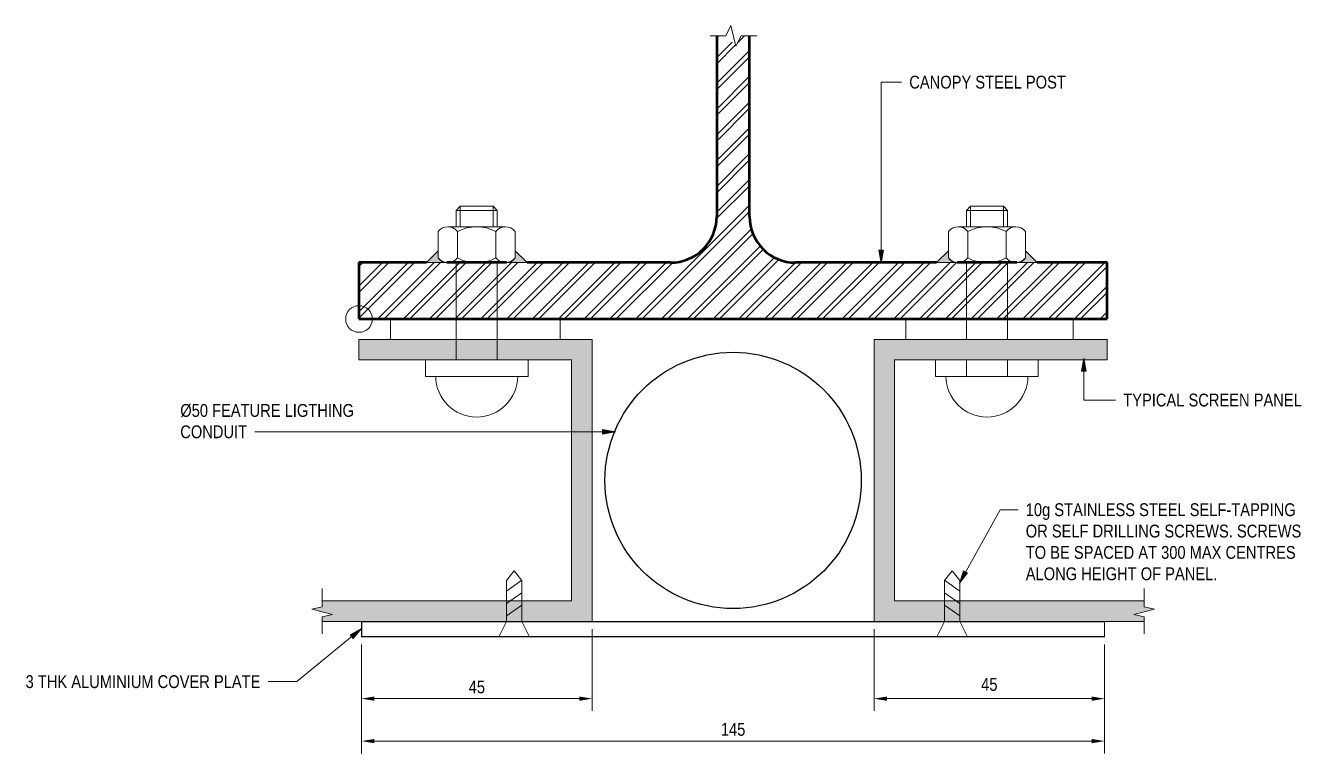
# Model space of a CAD drawing. Header units: metres. Extents: x 10.376 to 11.023, y 2.657 to 3.284.
# Drawn here: x 10.6164 to 10.8661, y 3.1414 to 3.2834 of the extents above; entities that cross this region are included whole.
import ezdxf

# ---------------------------------------------------------------- set-up
doc = ezdxf.new("R2010")
doc.units = ezdxf.units.M
doc.layers.get('Defpoints').update_dxf_attribs({"color": 41})
for name, color, linetype, lineweight in [('A-ANNO-DIMS', 7, 'Continuous', 9), ('A-ANNO-NOTE', 7, 'Continuous', 13), ('A-DETL', 7, 'Continuous', 13), ('A-DETL-GENF', 7, 'Continuous', 9), ('A-DETL-THIN', 7, 'Continuous', 9), ('G-ANNO-TEXT', 7, 'Continuous', 9)]:
    doc.layers.add(name, color=color, linetype=linetype, lineweight=lineweight)
doc.styles.add('Arial Narrow', font='ARIALN.TTF', dxfattribs={"height": 0.0025})
doc.dimstyles.new('Dimension_Standard_O__mm__1', dxfattribs={"dimscale": 0.3048, "dimtxt": 0.002558577434045649, "dimasz": 0.008202099737532808, "dimexe": 0.007874015748031494, "dimexo": 0.004921259842519685, "dimgap": 0.004921259842519685, "dimtad": 1, "dimdec": 0, "dimlfac": 1000, "dimzin": 0, "dimdsep": 46, "dimtxsty": 'Arial Narrow', "dimsah": 1, "dimcen": 0.09, "dimaunit": 1, "dimadec": 4, "dimazin": 0, "dimtfac": 1, "dimtdec": 4, "dimtix": 1, "dimtmove": 0, "dimatfit": 3, "dimfxl": 1, "dimtvp": 1, "dimtfill": 1, "dimtolj": 1, "dimtzin": 0, "dimlwd": 18, "dimlwe": 18, "dimarcsym": 2})
doc.dimstyles.new('Dimension_Standard_T__mm_', dxfattribs={"dimscale": 0.3048, "dimtxt": 0.002558577434045649, "dimasz": 0.008202099737532808, "dimexe": 0.007874015748031494, "dimexo": 0.004921259842519685, "dimgap": 0.003280839895013123, "dimtad": 1, "dimdec": 0, "dimlfac": 1000, "dimzin": 0, "dimdsep": 46, "dimtxsty": 'Arial Narrow', "dimsah": 1, "dimcen": 0.09, "dimaunit": 1, "dimadec": 4, "dimazin": 0, "dimtfac": 1, "dimtdec": 4, "dimtix": 1, "dimtmove": 0, "dimatfit": 3, "dimfxl": 1, "dimtvp": 1, "dimtolj": 1, "dimtzin": 0, "dimlwd": 18, "dimlwe": 18, "dimarcsym": 2})

# ---------------------------------------------------------------- blocks, each defined once
blk = doc.blocks.new('BreakLine - BreakLine-6985422-2873235 - DETAIL E')
at = {"layer": 'A-DETL-GENF', "lineweight": 13}
for p, q in [((0, 0), (0.002053651109815217, 0)), ((0.00505365110981451, 0), (0.00710730221962998, 0))]:
    blk.add_line(p, q, dxfattribs=at)
blk = doc.blocks.new('DIMBLOCK3-2873235 - DETAIL E')
at = {"layer": 'A-ANNO-DIMS', "color": 0, "lineweight": 18, "transparency": 16777216}
for p, q in [((10.68197074216244, 3.162628189625213), (10.68197074216244, 3.141359692042163)), ((10.82697074216244, 3.162628189625213), (10.82697074216244, 3.141359692042163)), ((10.68447074216244, 3.143759692042163), (10.82447074216244, 3.143759692042163))]:
    blk.add_line(p, q, dxfattribs=at)
at = {"layer": 'A-ANNO-DIMS', "color": 0, "transparency": 16777216}
for points in [[(10.68447074216244, 3.14417635870883), (10.68447074216244, 3.143343025375496), (10.68197074216244, 3.143759692042163)], [(10.82447074216244, 3.14417635870883), (10.82447074216244, 3.143343025375496), (10.82697074216244, 3.143759692042163)]]:
    blk.add_solid(points, dxfattribs=at)
at = {"layer": 'Defpoints', "color": 0, "transparency": 16777216}
for p in [(10.68197074216244, 3.164128189625213), (10.82697074216244, 3.164128189625213), (10.82697074216244, 3.143759692042163)]:
    blk.add_point(p, dxfattribs=at)
at = {"layer": 'A-ANNO-DIMS', "color": 0, "lineweight": 18, "transparency": 16777216, "insert": (10.75447074216244, 3.146036124511467), "char_height": 0.0025, "width": 0.005701972567301731, "attachment_point": 5, "style": 'Arial Narrow'}
blk.add_mtext('\\A1;145', dxfattribs=at)
blk = doc.blocks.new('DIMBLOCK4-2873235 - DETAIL E')
at = {"layer": 'A-ANNO-DIMS', "color": 0, "lineweight": 18, "transparency": 16777216}
for p, q in [((10.72697074216244, 3.165628189625213), (10.72697074216244, 3.149645181418897)), ((10.68197074216244, 3.162628189625213), (10.68197074216244, 3.149645181418897)), ((10.68447074216244, 3.152045181418897), (10.72447074216245, 3.152045181418897))]:
    blk.add_line(p, q, dxfattribs=at)
at = {"layer": 'A-ANNO-DIMS', "color": 0, "transparency": 16777216}
for points in [[(10.68447074216244, 3.152461848085564), (10.68447074216244, 3.151628514752231), (10.68197074216244, 3.152045181418897)], [(10.72447074216245, 3.152461848085564), (10.72447074216245, 3.151628514752231), (10.72697074216244, 3.152045181418897)]]:
    blk.add_solid(points, dxfattribs=at)
at = {"layer": 'Defpoints', "color": 0, "transparency": 16777216}
for p in [(10.72697074216244, 3.167128189625213), (10.68197074216244, 3.164128189625213), (10.72697074216244, 3.152045181418897)]:
    blk.add_point(p, dxfattribs=at)
at = {"layer": 'A-ANNO-DIMS', "color": 0, "lineweight": 18, "transparency": 16777216, "insert": (10.70447074216244, 3.154316497926401), "char_height": 0.0025, "width": 0.003801315044867821, "attachment_point": 5, "style": 'Arial Narrow'}
blk.add_mtext('\\A1;45', dxfattribs=at)
blk = doc.blocks.new('DIMBLOCK5-2873235 - DETAIL E')
at = {"layer": 'A-ANNO-DIMS', "color": 0, "lineweight": 18, "transparency": 16777216}
for p, q in [((10.78197074216244, 3.165628189625213), (10.78197074216244, 3.149645181418897)), ((10.82697074216244, 3.162628189625213), (10.82697074216244, 3.149645181418897)), ((10.78447074216244, 3.152045181418897), (10.82447074216244, 3.152045181418897))]:
    blk.add_line(p, q, dxfattribs=at)
at = {"layer": 'A-ANNO-DIMS', "color": 0, "transparency": 16777216}
for points in [[(10.78447074216244, 3.152461848085564), (10.78447074216244, 3.151628514752231), (10.78197074216244, 3.152045181418897)], [(10.82447074216244, 3.152461848085564), (10.82447074216244, 3.151628514752231), (10.82697074216244, 3.152045181418897)]]:
    blk.add_solid(points, dxfattribs=at)
at = {"layer": 'Defpoints', "color": 0, "transparency": 16777216}
for p in [(10.78197074216244, 3.167128189625213), (10.82697074216244, 3.164128189625213), (10.82697074216244, 3.152045181418897)]:
    blk.add_point(p, dxfattribs=at)
at = {"layer": 'A-ANNO-DIMS', "color": 0, "lineweight": 18, "transparency": 16777216, "insert": (10.80447074216244, 3.154816497926401), "char_height": 0.0025, "width": 0.003801315044867821, "attachment_point": 5, "style": 'Arial Narrow', "bg_fill": 3, "box_fill_scale": 1.1, "bg_fill_color": 256, "bg_fill_true_color": 13158600, "bg_fill_transparency": 0}
blk.add_mtext('\\A1;45', dxfattribs=at)

msp = doc.modelspace()

# ---------------------------------------------------------------- hatches: boundary and pattern name
at = {"layer": 'A-DETL-GENF'}
h = msp.add_hatch(dxfattribs=at)
h.set_pattern_fill('FP_1', color=256, style=0, pattern_type=2)
h.set_pattern_definition([(45, (0.2947649165826187, 0), (-0.00251730014102411, 0.00251730014102411), []), (45, (0.2947649165826187, 0.00381), (-0.00251730014102411, 0.00251730014102411), [])])
h.paths.add_polyline_path([(10.82747074216246, 3.226128189625216), (10.82747074216246, 3.237128189625216), (10.76667074216246, 3.237128189625216), (10.76548621360802, 3.237207468877023), (10.76434137075653, 3.237434857188614), (10.76322696831105, 3.237814184087386), (10.76217074216246, 3.238333960991156), (10.7611924890852, 3.238988791216087), (10.76030678113178, 3.239764228594537), (10.75953134375333, 3.240649936547957), (10.7588765135284, 3.241628189625215), (10.75835673662463, 3.242684415773801), (10.75797740972586, 3.243798818219293), (10.75775002141427, 3.244943661070773), (10.75767074216246, 3.246128189625216), (10.75767074216246, 3.281379674915885), (10.75602993161128, 3.281379674915885), (10.75502993161128, 3.279379674915889), (10.75302993161128, 3.281379674915885), (10.75127074216246, 3.281379674915885), (10.75127074216246, 3.246128189625216), (10.75119146291065, 3.244943661070773), (10.75096407459906, 3.243798818219293), (10.75058474770029, 3.242684415773801), (10.75006497079652, 3.241628189625215), (10.74941014057159, 3.240649936547957), (10.74863470319314, 3.239764228594537), (10.74774899523972, 3.238988791216087), (10.74677074216246, 3.238333960991156), (10.74571451601387, 3.237814184087386), (10.74460011356838, 3.237434857188614), (10.7434552707169, 3.237207468877023), (10.74227074216246, 3.237128189625216), (10.68147074216246, 3.237128189625217), (10.68147074216246, 3.226128189625218), (10.81383096419244, 3.226128189625216)])
for points in [[(10.69461456126939, 3.237128189625216), (10.69861456126939, 3.237128189625216), (10.69812058888207, 3.237190151627504), (10.69765722401295, 3.237372198344645), (10.6972531776771, 3.237663049797531), (10.69693348539452, 3.238044684247775), (10.69693348539452, 3.239447113750348)], [(10.71426351548725, 3.237128189625216), (10.71194459136211, 3.239447113750348), (10.71194459136211, 3.238044684247775), (10.71162489907953, 3.237663049797531), (10.71122085274368, 3.237372198344645), (10.71075748787456, 3.237190151627504), (10.71026351548725, 3.237128189625216)], [(10.79418200997458, 3.237128189625216), (10.79818200997458, 3.237128189625216), (10.79768803758726, 3.237190151627504), (10.79722467271814, 3.237372198344645), (10.7968206263823, 3.237663049797531), (10.79650093409971, 3.238044684247775), (10.79650093409971, 3.239447113750348)], [(10.81383096419244, 3.237128189625216), (10.81151204006731, 3.239447113750348), (10.81151204006731, 3.238044684247775), (10.81119234778472, 3.237663049797531), (10.81078830144888, 3.237372198344645), (10.81032493657976, 3.237190151627504), (10.80983096419244, 3.237128189625216)]]:
    msp.add_hatch(color=256, dxfattribs=at).paths.add_polyline_path(points)
at = {"layer": 'A-DETL-GENF', "true_color": 0xc0c0c0}
for points in [[(10.67427199107427, 3.167128189625217), (10.72697074216246, 3.167128189625217), (10.72697074216246, 3.222128189625217), (10.68147074216246, 3.222128189625217), (10.68147074216246, 3.218128189625216), (10.72297074216246, 3.218128189625216), (10.72297074216246, 3.171128189625217), (10.67427199107427, 3.171128189625217), (10.67427199107427, 3.16998156900565), (10.67227199107427, 3.16948156900565), (10.67627199107426, 3.16848156900565), (10.67427199107427, 3.16798156900565)], [(10.83466949325065, 3.167128189625217), (10.83466949325065, 3.16798156900565), (10.83266949325065, 3.16848156900565), (10.83666949325065, 3.16948156900565), (10.83466949325065, 3.16998156900565), (10.83466949325065, 3.171128189625217), (10.78597074216246, 3.171128189625217), (10.78597074216246, 3.218128189625216), (10.82747074216246, 3.218128189625216), (10.82747074216246, 3.222128189625217), (10.78197074216246, 3.222128189625217), (10.78197074216246, 3.167128189625217)]]:
    msp.add_hatch(color=9, dxfattribs=at).paths.add_polyline_path(points)
at = {"layer": 'G-ANNO-TEXT'}
for points in [[(10.78336047984437, 3.237027561162132), (10.78380129729614, 3.239527561162132), (10.7829196623926, 3.239527561162132)], [(10.82290503899608, 3.218453497163451), (10.82246422154431, 3.215953497163451), (10.82334585644785, 3.215953497163451)], [(10.73151384820989, 3.204118244528512), (10.72901384820989, 3.204559061980283), (10.72901384820989, 3.203677427076741)], [(10.79861925893006, 3.17459924088371), (10.80021786880745, 3.176571236442959), (10.79944699863155, 3.176999067338345)], [(10.68198005901989, 3.165727031843891), (10.67976683448517, 3.16448366657788), (10.68032556422296, 3.163801683305904)]]:
    msp.add_hatch(color=256, dxfattribs=at).paths.add_polyline_path(points)

# ---------------------------------------------------------------- linework, layer by layer
at = {"layer": 'A-ANNO-NOTE'}
for p, q in [((10.75302993161126, 3.281379674915885), (10.75402993161126, 3.283379674915885)), ((10.75402993161126, 3.283379674915885), (10.75502993161126, 3.279379674915885)), ((10.75097628050145, 3.281379674915883), (10.74997628050145, 3.281379674915883)), ((10.75602993161126, 3.281379674915885), (10.75502993161126, 3.279379674915885)), ((10.75808358272108, 3.281379674915883), (10.75908358272108, 3.281379674915883))]:
    msp.add_line(p, q, dxfattribs=at)
at = {"layer": 'A-DETL', "lineweight": 50}
for p, q in [((10.75127074216245, 3.281379674915881), (10.75127074216245, 3.246128189625212)), ((10.75767074216245, 3.246128189625212), (10.75767074216245, 3.281379674915881)), ((10.69461456126937, 3.237128189625213), (10.68147074216245, 3.237128189625213)), ((10.68147074216245, 3.237128189625213), (10.68147074216245, 3.226128189625213)), ((10.71026351548723, 3.237128189625213), (10.69861456126937, 3.237128189625213)), ((10.74227074216245, 3.237128189625212), (10.71426351548723, 3.237128189625212)), ((10.79418200997457, 3.237128189625213), (10.76667074216245, 3.237128189625213)), ((10.80983096419243, 3.237128189625212), (10.79818200997456, 3.237128189625212)), ((10.82747074216245, 3.237128189625212), (10.81383096419243, 3.237128189625212)), ((10.82747074216245, 3.226128189625213), (10.82747074216245, 3.237128189625212)), ((10.68147074216245, 3.226128189625213), (10.82747074216245, 3.226128189625213))]:
    msp.add_line(p, q, dxfattribs=at)
at = {"layer": 'A-DETL', "lineweight": 9}
for p, q in [((10.69693348539451, 3.239447113750344), (10.69461456126937, 3.237128189625212)), ((10.69693348539451, 3.238044684247771), (10.69693348539451, 3.239447113750344)), ((10.71426351548723, 3.237128189625212), (10.7119445913621, 3.239447113750344)), ((10.7119445913621, 3.239447113750344), (10.7119445913621, 3.238044684247771)), ((10.7965009340997, 3.239447113750344), (10.79418200997457, 3.237128189625212)), ((10.7965009340997, 3.238044684247771), (10.7965009340997, 3.239447113750344)), ((10.81383096419243, 3.237128189625212), (10.81151204006729, 3.239447113750344)), ((10.81151204006729, 3.239447113750344), (10.81151204006729, 3.238044684247771)), ((10.69353691788068, 3.237128189625213), (10.69461456126937, 3.237128189625213)), ((10.69461456126937, 3.237128189625212), (10.69861456126938, 3.237128189625212)), ((10.69861456126937, 3.237128189625213), (10.71026351548723, 3.237128189625212)), ((10.70043841798902, 3.237128189625213), (10.70043841798902, 3.218128189625212)), ((10.70843903786264, 3.237128189625212), (10.70843903786264, 3.218128189625212)), ((10.71026351548723, 3.237128189625212), (10.71426351548723, 3.237128189625212)), ((10.71426351548723, 3.237128189625212), (10.71534115784459, 3.237128189625212)), ((10.79418200997457, 3.237128189625212), (10.79818200997457, 3.237128189625212)), ((10.80000586669422, 3.237128189625213), (10.80000586669422, 3.222128189625213)), ((10.80800648656783, 3.237128189625212), (10.80800648656783, 3.222128189625213)), ((10.80983096419243, 3.237128189625212), (10.81383096419243, 3.237128189625212)), ((10.68761361430777, 3.226128189625213), (10.68761361430777, 3.222128189625213)), ((10.72074590756511, 3.226128189625214), (10.6881101940758, 3.226128189625214)), ((10.72074590756511, 3.222128189625213), (10.72074590756511, 3.226128189625214)), ((10.78819557675977, 3.226128189625214), (10.82083129024909, 3.226128189625214)), ((10.78819557675977, 3.222128189625213), (10.78819557675977, 3.226128189625214)), ((10.82083129024909, 3.226128189625214), (10.82083129024909, 3.222128189625213)), ((10.72697074216244, 3.222128189625213), (10.68147074216245, 3.222128189625213)), ((10.68147074216245, 3.222128189625213), (10.68147074216245, 3.218128189625212)), ((10.72697074216244, 3.167128189625213), (10.72697074216244, 3.222128189625213)), ((10.82747074216244, 3.222128189625213), (10.78197074216244, 3.222128189625213)), ((10.78197074216244, 3.222128189625213), (10.78197074216244, 3.167128189625213)), ((10.82747074216244, 3.218128189625212), (10.82747074216244, 3.222128189625213)), ((10.68147074216245, 3.218128189625212), (10.72297074216244, 3.218128189625212)), ((10.69446686022127, 3.218128189625212), (10.69446686022127, 3.214917610547053)), ((10.71446686022127, 3.218128189625212), (10.69446686022127, 3.218128189625212)), ((10.71446686022127, 3.214917610547053), (10.71446686022127, 3.218128189625212)), ((10.72297074216244, 3.218128189625212), (10.72297074216244, 3.171128189625213)), ((10.78597074216245, 3.171128189625213), (10.78597074216245, 3.218128189625212)), ((10.78597074216245, 3.218128189625212), (10.82747074216244, 3.218128189625212)), ((10.79397804433559, 3.214917610547053), (10.79397804433559, 3.218128189625212)), ((10.80000586669422, 3.218128189625212), (10.80000586669422, 3.214917610547053)), ((10.80800648656783, 3.218128189625212), (10.80800648656783, 3.214917610547053)), ((10.81397804433559, 3.218128189625212), (10.81397804433559, 3.214917610547053)), ((10.69446686022127, 3.214917610547053), (10.71446686022127, 3.214917610547053)), ((10.7124386350168, 3.214927019933081), (10.69643944173981, 3.214918895987039)), ((10.81397804433559, 3.214917610547053), (10.79397804433559, 3.214917610547053)), ((10.67427199107425, 3.169981569005647), (10.67227199107425, 3.169481569005646)), ((10.67227199107425, 3.169481569005646), (10.67627199107425, 3.168481569005646)), ((10.72297074216244, 3.171128189625213), (10.67427199107425, 3.171128189625213)), ((10.67427199107425, 3.171128189625213), (10.67427199107425, 3.169981569005647)), ((10.83466949325064, 3.171128189625213), (10.78597074216245, 3.171128189625213)), ((10.83266949325064, 3.168481569005646), (10.83666949325064, 3.169481569005646)), ((10.83466949325064, 3.169981569005647), (10.83466949325064, 3.171128189625213)), ((10.83666949325064, 3.169481569005646), (10.83466949325064, 3.169981569005647)), ((10.67627199107425, 3.168481569005646), (10.67427199107425, 3.167981569005646)), ((10.67427199107425, 3.167981569005646), (10.67427199107425, 3.167128189625213)), ((10.67427199107425, 3.167128189625213), (10.72697074216244, 3.167128189625213)), ((10.78197074216244, 3.167128189625213), (10.83466949325064, 3.167128189625213)), ((10.83466949325064, 3.167981569005646), (10.83266949325064, 3.168481569005646)), ((10.83466949325064, 3.167128189625213), (10.83466949325064, 3.167981569005646))]:
    msp.add_line(p, q, dxfattribs=at)
at = {"layer": 'A-DETL', "lineweight": 25}
for p, q in [((10.68147074216245, 3.226128189625213), (10.72947074216244, 3.226128189625213)), ((10.68197074216244, 3.167128189625213), (10.82697074216244, 3.167128189625212)), ((10.68197074216244, 3.167128189625213), (10.68197074216244, 3.164128189625213)), ((10.82697074216244, 3.164128189625213), (10.68197074216244, 3.164128189625213))]:
    msp.add_line(p, q, dxfattribs=at)
at = {"layer": 'A-DETL', "lineweight": 18}
for p, q in [((10.7117451259326, 3.177003189625212), (10.7102451259326, 3.175128189625212)), ((10.7117451259326, 3.177003189625212), (10.7132451259326, 3.175128189625212)), ((10.79719635839229, 3.177003189625212), (10.79569635839229, 3.175128189625212)), ((10.79719635839229, 3.177003189625212), (10.79869635839229, 3.175128189625212)), ((10.7132451259326, 3.175145282589097), (10.7102451259326, 3.173044659974468)), ((10.7102451259326, 3.175128189625212), (10.7102451259326, 3.167128189625212)), ((10.7132451259326, 3.175128189625212), (10.7132451259326, 3.167128189625212)), ((10.79569635839229, 3.175145282589097), (10.79869635839229, 3.173044659974468)), ((10.79569635839229, 3.175128189625212), (10.79569635839229, 3.167128189625212)), ((10.79869635839229, 3.175128189625212), (10.79869635839229, 3.167128189625212)), ((10.67427199107425, 3.169981569005647), (10.67427199107425, 3.173514206196151)), ((10.7132451259326, 3.172714341082671), (10.7102451259326, 3.170613718468042)), ((10.79569635839229, 3.172714341082671), (10.79869635839229, 3.170613718468042)), ((10.83466949325064, 3.169981569005647), (10.83466949325064, 3.173514206196151)), ((10.67227199107425, 3.169481569005646), (10.67427199107425, 3.169981569005647)), ((10.67627199107425, 3.168481569005646), (10.67227199107425, 3.169481569005646)), ((10.7132451259326, 3.170283399576245), (10.7102451259326, 3.168182776961616)), ((10.79569635839229, 3.170283399576245), (10.79869635839229, 3.168182776961616)), ((10.83266949325064, 3.168481569005646), (10.83666949325064, 3.169481569005646)), ((10.83666949325064, 3.169481569005646), (10.83466949325064, 3.169981569005647)), ((10.67427199107425, 3.167981569005646), (10.67627199107425, 3.168481569005646)), ((10.67427199107425, 3.164683160691662), (10.67427199107425, 3.167981569005646)), ((10.7102451259326, 3.167128189625212), (10.7087451259326, 3.164128189625213)), ((10.7132451259326, 3.167128189625212), (10.7147451259326, 3.164128189625213)), ((10.79569635839229, 3.167128189625212), (10.79419635839229, 3.164128189625213)), ((10.79869635839229, 3.167128189625212), (10.80019635839229, 3.164128189625213)), ((10.82697074216244, 3.167128189625212), (10.82697074216244, 3.164128189625213)), ((10.83466949325064, 3.167981569005646), (10.83266949325064, 3.168481569005646)), ((10.83466949325064, 3.164683160691662), (10.83466949325064, 3.167981569005646)), ((10.7152451259326, 3.164128189625213), (10.7082451259326, 3.164128189625213)), ((10.79369635839229, 3.164128189625213), (10.80069635839229, 3.164128189625213))]:
    msp.add_line(p, q, dxfattribs=at)
at = {"layer": 'A-DETL'}
msp.add_circle((10.68147074216245, 3.226128189625213), 0.002593059771509587, dxfattribs=at)
at = {"layer": 'A-DETL', "lineweight": 25}
msp.add_circle((10.75447074216244, 3.194628189625213), 0.02500000000000036, dxfattribs=at)
at = {"layer": 'A-DETL', "lineweight": 50}
for centre, radius, start, end in [((10.74227074216245, 3.246128189625212), 0.00900000000000012, 269.9999999999982, 359.9999999999982), ((10.76667074216245, 3.246128189625212), 0.009000000000000341, 180.0000000000025, 269.9999999999996)]:
    msp.add_arc(centre, radius, start, end, dxfattribs=at)
at = {"layer": 'A-DETL', "lineweight": 9}
for centre, radius, start, end in [((10.69861456126937, 3.239128189625209), 0.001999999999997337, 212.8030318480014, 270.0000000000569), ((10.71026351548724, 3.239128189625209), 0.001999999999996655, 269.9999999998979, 327.1969681519747), ((10.79818200997456, 3.239128189625209), 0.001999999999997337, 212.803031848029, 270.0000000000569), ((10.80983096419243, 3.239128189625209), 0.001999999999996655, 269.9999999999487, 327.1969681519747), ((10.70443899763889, 3.215003189625213), 0.008000000000000142, 180.6037198847939, 359.4544665216283), ((10.80400590691796, 3.215003189625213), 0.007999999999999745, 180.6129266894734, 359.3870733105261)]:
    msp.add_arc(centre, radius, start, end, dxfattribs=at)
at = {"layer": 'A-DETL-THIN'}
for p, q in [((10.70123903786264, 3.248128189625212), (10.70043903786264, 3.24732818962521)), ((10.70043903786264, 3.24732818962521), (10.70043903786264, 3.244128189625212)), ((10.70843903786264, 3.247328189625212), (10.70043903786264, 3.247328189625212)), ((10.70123903786264, 3.244128189625212), (10.70123903786264, 3.248128189625212)), ((10.70763903786264, 3.248128189625212), (10.70123903786264, 3.248128189625212)), ((10.70763903786264, 3.244128189625212), (10.70763903786264, 3.248128189625212)), ((10.70843903786264, 3.247328189625212), (10.70763903786264, 3.248128189625214)), ((10.70843903786264, 3.244128189625212), (10.70843903786264, 3.247328189625212)), ((10.80080648656783, 3.248128189625212), (10.80000648656783, 3.24732818962521)), ((10.80000648656783, 3.24732818962521), (10.80000648656783, 3.244128189625212)), ((10.80800648656783, 3.247328189625212), (10.80000648656783, 3.247328189625212)), ((10.80080648656783, 3.244128189625212), (10.80080648656783, 3.248128189625212)), ((10.80720648656783, 3.248128189625212), (10.80080648656783, 3.248128189625212)), ((10.80720648656783, 3.244128189625212), (10.80720648656783, 3.248128189625212)), ((10.80800648656783, 3.247328189625212), (10.80720648656783, 3.248128189625214)), ((10.80800648656783, 3.244128189625212), (10.80800648656783, 3.247328189625212)), ((10.71006820298724, 3.244128189625212), (10.69880987273804, 3.244128189625212)), ((10.80963565169243, 3.244128189625212), (10.79837732144323, 3.244128189625212)), ((10.69693348436317, 3.239447113750344), (10.69693348436317, 3.243224574156897)), ((10.7006862611129, 3.243224574156897), (10.7006862611129, 3.238031805093527)), ((10.70819181461237, 3.243224574156898), (10.70819181461237, 3.238031805093526)), ((10.7119445913621, 3.243224574156898), (10.7119445913621, 3.239447113750344)), ((10.79650093306836, 3.239447113750344), (10.79650093306836, 3.243224574156897)), ((10.8002537098181, 3.243224574156897), (10.8002537098181, 3.238031805093527)), ((10.80775926331756, 3.243224574156898), (10.80775926331756, 3.238031805093526)), ((10.81151204006729, 3.243224574156898), (10.81151204006729, 3.239447113750344)), ((10.69880987273804, 3.237128189625212), (10.71006820298724, 3.237128189625212)), ((10.79837732144323, 3.237128189625212), (10.80963565169243, 3.237128189625212))]:
    msp.add_line(p, q, dxfattribs=at)
for centre, radius, start, end in [((10.69880987273804, 3.241728189625212), 0.002400000000000138, 38.57170360773066, 141.4282963922429), ((10.70443903786264, 3.235883612827684), 0.008244576797528793, 62.92340339906685, 117.0765966009222), ((10.71006820298724, 3.241728189625212), 0.002400000000000138, 38.5717036077571, 141.4282963922429), ((10.79837732144323, 3.241728189625212), 0.002400000000000138, 38.5717036077571, 141.4282963922429), ((10.80400648656783, 3.235883612827684), 0.008244576797528793, 62.92340339906685, 117.0765966009222), ((10.80963565169243, 3.241728189625212), 0.002400000000000138, 38.5717036077571, 141.4282963922429), ((10.69880987273804, 3.239528189625212), 0.002400000000000419, 218.5717364784599, 321.4282963922718), ((10.70443903786264, 3.24537276642274), 0.008244576797529601, 242.9234033990795, 297.0765966009308), ((10.71006820298724, 3.239528189625212), 0.002400000000000138, 218.5717036077442, 321.4282963922385), ((10.79837732144323, 3.239528189625212), 0.002400000000000138, 218.5717364784567, 321.4282963922486), ((10.80400648656783, 3.24537276642274), 0.00824457679752802, 242.923403399075, 297.0765966009353), ((10.80963565169243, 3.239528189625212), 0.002400000000000138, 218.5717036077442, 321.4282963922385)]:
    msp.add_arc(centre, radius, start, end, dxfattribs=at)
at = {"layer": 'G-ANNO-TEXT'}
for p, q in [((10.78336047984437, 3.272349066788782), (10.78734869654485, 3.272349066788782)), ((10.78336047984437, 3.237027561162132), (10.78336047984437, 3.272349066788782)), ((10.78380129729614, 3.239527561162132), (10.7829196623926, 3.239527561162132)), ((10.7829196623926, 3.239527561162132), (10.78336047984437, 3.237027561162132)), ((10.78336047984437, 3.237027561162132), (10.78380129729614, 3.239527561162132)), ((10.82290503899608, 3.218453497163451), (10.82246422154431, 3.215953497163451)), ((10.82334585644785, 3.215953497163451), (10.82290503899608, 3.218453497163451)), ((10.82290503899608, 3.218453497163451), (10.82290503899608, 3.210314068262235)), ((10.82246422154431, 3.215953497163451), (10.82334585644785, 3.215953497163451)), ((10.82290503899608, 3.210314068262235), (10.82910072368208, 3.210314068262235)), ((10.68393703150283, 3.204118244528512), (10.66112745625367, 3.204118244528512)), ((10.73151384820989, 3.204118244528512), (10.68393703150283, 3.204118244528512)), ((10.73151384820989, 3.204118244528512), (10.72901384820989, 3.204559061980283)), ((10.72901384820989, 3.204559061980283), (10.72901384820989, 3.203677427076741)), ((10.72901384820989, 3.203677427076741), (10.73151384820989, 3.204118244528512)), ((10.79861925893006, 3.17459924088371), (10.80656402488522, 3.188914203162984)), ((10.80656402488522, 3.188914203162984), (10.81007450286541, 3.188914203162985)), ((10.79944699863155, 3.176999067338345), (10.79861925893006, 3.17459924088371)), ((10.79861925893006, 3.17459924088371), (10.80021786880745, 3.176571236442959)), ((10.80021786880745, 3.176571236442959), (10.79944699863155, 3.176999067338345)), ((10.68198005901989, 3.165727031843891), (10.66932807266292, 3.155361614816516)), ((10.68198005901989, 3.165727031843891), (10.67976683448517, 3.16448366657788)), ((10.67976683448517, 3.16448366657788), (10.68032556422296, 3.163801683305904)), ((10.68032556422296, 3.163801683305904), (10.68198005901989, 3.165727031843891)), ((10.66501681493344, 3.155361614816516), (10.66375650005159, 3.155361614816516)), ((10.66932807266292, 3.155361614816516), (10.66501681493344, 3.155361614816516))]:
    msp.add_line(p, q, dxfattribs=at)

# ---------------------------------------------------------------- block references
at = {"layer": 'A-DETL-GENF'}
msp.add_blockref('BreakLine - BreakLine-6985422-2873235 - DETAIL E', (10.75097628050145, 3.281379674915883), dxfattribs=at)

# ---------------------------------------------------------------- texts
at = {"layer": 'G-ANNO-TEXT', "char_height": 0.0025, "attachment_point": 1, "style": 'Arial Narrow', "bg_fill": 3, "box_fill_scale": 1, "bg_fill_color": 256, "bg_fill_transparency": 0}
for s, insert in [('CONDUIT', (10.646596727087, 3.205368244528512)), ('3 THK ALUMINIUM COVER PLATE', (10.61641743755158, 3.156611614816516))]:
    msp.add_mtext(s, dxfattribs=dict(at, insert=insert))

# ---------------------------------------------------------------- dimensions: what is measured, and where the dimension line sits
at = {"layer": 'A-ANNO-DIMS', "lineweight": 18}
for base, p2, override, picture, middle in [((10.72697074216244, 3.152045181418897), (10.72697074216244, 3.167128189625213), {"dimpost": '<>', "dimfxl": 0.04509988913512041}, 'DIMBLOCK4-2873235 - DETAIL E', (10.70447074216244, 3.154316497926401)), ((10.82697074216244, 3.143759692042163), (10.82697074216244, 3.164128189625213), {"dimpost": '<>', "dimfxl": 0.1449999999999996}, 'DIMBLOCK3-2873235 - DETAIL E', (10.75447074216244, 3.146036124511467))]:
    dim = msp.add_linear_dim(base=base, p1=(10.68197074216244, 3.164128189625213), p2=p2, dimstyle='Dimension_Standard_T__mm_', override=override, dxfattribs=at)
    dim.commit()
    dim.dimension.update_dxf_attribs({"geometry": picture, "text_midpoint": middle})

# ---------------------------------------------------------------- next in the draw order: texts
at = {"layer": 'G-ANNO-TEXT', "char_height": 0.0025, "attachment_point": 1, "style": 'Arial Narrow', "bg_fill": 3, "box_fill_scale": 1, "bg_fill_color": 256, "bg_fill_transparency": 0}
for s, insert in [('CANOPY STEEL POST ', (10.78884869654485, 3.273599066788782)), ('TYPICAL SCREEN PANEL', (10.83060072368208, 3.211564068262236)), ('Ø50 FEATURE LIGTHING ', (10.646596727087, 3.209535432028512)), ('10g STAINLESS STEEL SELF-TAPPING ', (10.81157450286541, 3.190164203162984)), ('TO BE SPACED AT 300 MAX CENTRES ', (10.81157450286541, 3.181829828162984)), ('ALONG HEIGHT OF PANEL.', (10.81157450286541, 3.177662640662985))]:
    msp.add_mtext(s, dxfattribs=dict(at, insert=insert))

# ---------------------------------------------------------------- next in the draw order: dimensions: what is measured, and where the dimension line sits
at = {"layer": 'A-ANNO-DIMS', "lineweight": 18}
dim = msp.add_linear_dim(base=(10.82697074216244, 3.152045181418897), p1=(10.78197074216244, 3.167128189625213), p2=(10.82697074216244, 3.164128189625213), dimstyle='Dimension_Standard_O__mm__1', override={"dimpost": '<>', "dimfxl": 0.04509988913511689}, dxfattribs=at)
dim.commit()
dim.dimension.update_dxf_attribs({"geometry": 'DIMBLOCK5-2873235 - DETAIL E', "text_midpoint": (10.80447074216244, 3.154816497926401)})

# ---------------------------------------------------------------- next in the draw order: texts
at = {"layer": 'G-ANNO-TEXT', "insert": (10.81157450286541, 3.185997015662985), "char_height": 0.0025, "attachment_point": 1, "style": 'Arial Narrow', "bg_fill": 3, "box_fill_scale": 1, "bg_fill_color": 256, "bg_fill_transparency": 0}
msp.add_mtext('OR SELF DRILLING SCREWS. SCREWS ', dxfattribs=at)

doc.saveas('drawing.dxf')
